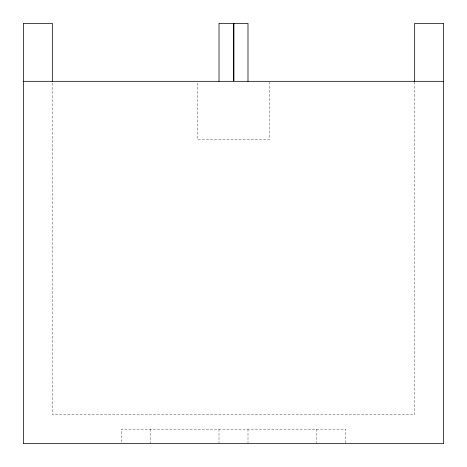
<?xml version="1.0" encoding="UTF-8"?>
<svg xmlns="http://www.w3.org/2000/svg" width="467" height="467" viewBox="0 0 467 467"><rect width="100%" height="100%" fill="white"/><g stroke="black" fill="none" stroke-linecap="round" stroke-linejoin="round"><path stroke-width="0.35" stroke-dasharray="2.33 1.75" d="M414.661 82.052L414.661 414.661L52.339 414.661L52.339 82.052M345.819 442.926L345.819 429.155L121.181 429.155L121.181 442.926M316.836 429.155L316.836 442.926M269.733 82.046L269.733 139.294L197.267 139.294L197.267 82.046M247.995 429.155L247.995 442.926M219.005 429.155L219.005 442.926M150.164 429.155L150.164 442.926"/><path stroke-width="0.7" d="M23.35 81.322L233.5 81.322L233.5 23.35M443.65 81.322L233.926 81.322L233.926 23.35M414.661 81.322L414.661 23.35L443.65 23.35L443.65 443.65L23.35 443.65L23.35 23.35L52.339 23.35L52.339 81.322M247.989 81.322L247.989 23.35L219.011 23.35L219.011 81.322"/></g></svg>
